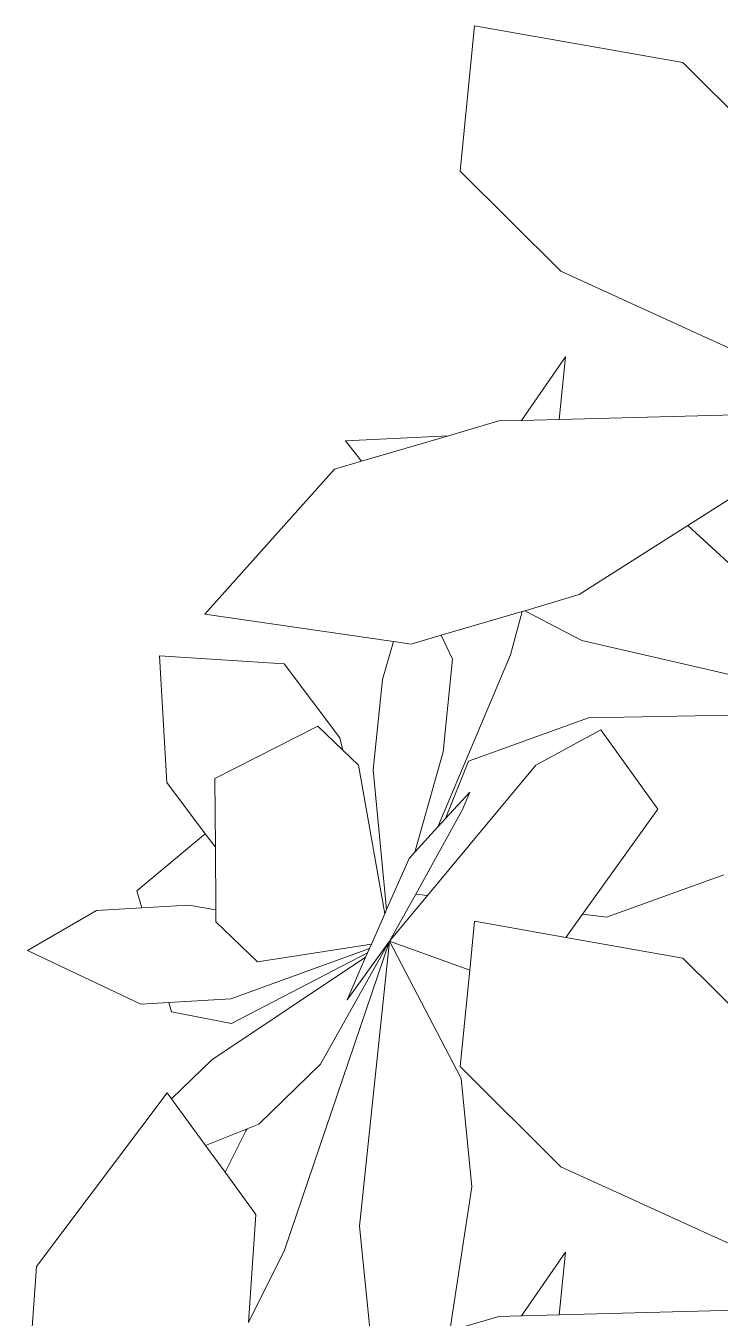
# Model space of a CAD drawing. Header units: metres. Extents: x -460 to 31334, y -1777 to 24987.
# Drawn here: x 380.1131 to 380.1571, y -820.9264 to -820.8446 of the extents above; entities that cross this region are included whole.
import ezdxf

# ---------------------------------------------------------------- set-up
doc = ezdxf.new("R2010")
doc.units = ezdxf.units.M
doc.header["$MEASUREMENT"] = 0
doc.layers.add('TREES PLANTS', color=82, linetype='Continuous', lineweight=5)

# ---------------------------------------------------------------- blocks, each defined once
blk = doc.blocks.new('TREES_09')
at = {"layer": 'TREES PLANTS', "color": 82, "true_color": 0x34d100}
for p, q in [((-1.63775, -0.41899), (-1.57138, -0.27352)), ((-1.56045, -0.4198), (-1.56427, -0.27498)), ((-1.17039, -0.41899), (-1.10402, -0.27352)), ((-1.09309, -0.4198), (-1.09691, -0.27498)), ((-1.50507, -0.35261), (-1.55297, -0.27731)), ((-1.50507, -0.35261), (-1.45868, -0.30217)), ((-1.69564, -0.30399), (-1.74664, -0.3553)), ((-1.22828, -0.30399), (-1.27928, -0.3553)), ((-1.44507, -0.40811), (-1.42298, -0.31255)), ((-1.4046, -0.4046), (-1.4065, -0.31077)), ((-1.32276, -0.33391), (-1.30071, -0.39512)), ((-1.74664, -0.3553), (-1.76585, -0.46407)), ((-1.46897, -0.40936), (-1.50507, -0.35261)), ((-1.27928, -0.3553), (-1.29008, -0.41644)), ((-1.3571, -0.36832), (-1.39844, -0.39806)), ((-1.30222, -0.40772), (-1.3571, -0.36832)), ((-1.30071, -0.39512), (-1.30222, -0.40772)), ((-1.38199, -0.46728), (-1.4046, -0.4046)), ((-1.39844, -0.39806), (-1.38006, -0.43198)), ((-1.4606, -0.43784), (-1.46897, -0.40936)), ((-1.44507, -0.40811), (-1.4606, -0.43784)), ((-1.29008, -0.41644), (-1.30222, -0.40772)), ((-1.59312, -0.41657), (-1.55994, -0.43947)), ((-1.56045, -0.4198), (-1.59312, -0.41657)), ((-1.29008, -0.41644), (-1.29849, -0.46407)), ((-1.12576, -0.41657), (-1.09258, -0.43947)), ((-1.09309, -0.4198), (-1.12576, -0.41657)), ((-1.68999, -0.47153), (-1.63775, -0.41899)), ((-1.55994, -0.43947), (-1.56045, -0.4198)), ((-1.22263, -0.47153), (-1.17039, -0.41899)), ((-1.09258, -0.43947), (-1.09309, -0.4198)), ((-1.46023, -0.43912), (-1.4606, -0.43784)), ((-1.38006, -0.43198), (-1.31195, -0.48861)), ((-1.55962, -0.45143), (-1.55994, -0.43947)), ((-1.43748, -0.44538), (-1.46023, -0.43912)), ((-1.44777, -0.48153), (-1.46023, -0.43912)), ((-1.09226, -0.45143), (-1.09258, -0.43947)), ((-1.55962, -0.45143), (-1.55193, -0.4776)), ((-1.43748, -0.44538), (-1.34773, -0.48328)), ((-1.09226, -0.45143), (-1.08476, -0.47694)), ((-1.76585, -0.46407), (-1.68999, -0.47153)), ((-1.29849, -0.46407), (-1.27297, -0.46658)), ((-1.35209, -0.47929), (-1.38199, -0.46728)), ((-1.3565, -0.47055), (-1.36596, -0.46658)), ((-1.36596, -0.46658), (-1.35209, -0.47929)), ((-1.3565, -0.47055), (-1.3127, -0.49482)), ((-1.27297, -0.46658), (-1.28806, -0.50847)), ((-1.21637, -0.47107), (-1.28806, -0.50847)), ((-1.27297, -0.46658), (-1.22263, -0.47153)), ((-1.15991, -0.46548), (-1.21637, -0.47107)), ((-1.08476, -0.47694), (-1.15991, -0.46548)), ((-1.54924, -0.53151), (-1.55193, -0.4776)), ((-1.55193, -0.4776), (-1.53857, -0.52307)), ((-1.44777, -0.48153), (-1.43523, -0.47552)), ((-1.43523, -0.47552), (-1.38697, -0.48048)), ((-1.44316, -0.49721), (-1.44777, -0.48153)), ((-1.38697, -0.48048), (-1.33461, -0.4953)), ((-1.35209, -0.47929), (-1.34773, -0.48328)), ((-1.34773, -0.48328), (-1.33461, -0.4953)), ((-1.31195, -0.48861), (-1.3127, -0.49482)), ((-1.31195, -0.48861), (-1.28806, -0.50847)), ((-1.44449, -0.50645), (-1.44316, -0.49721)), ((-1.33461, -0.4953), (-1.33135, -0.49828)), ((-1.33135, -0.49828), (-1.30458, -0.51004)), ((-1.3127, -0.49482), (-1.28806, -0.50847)), ((-1.45872, -0.60502), (-1.44449, -0.50645)), ((-1.42473, -0.51214), (-1.44449, -0.50645)), ((-1.37761, -0.51701), (-1.42473, -0.51214)), ((-1.37999, -0.52465), (-1.30242, -0.51099)), ((-1.37761, -0.51701), (-1.30458, -0.51004)), ((-1.30458, -0.51004), (-1.30242, -0.51099)), ((-1.30242, -0.51099), (-1.28659, -0.51795)), ((-1.28805, -0.50849), (-1.28806, -0.50847)), ((-1.13935, -0.52409), (-1.28805, -0.50849)), ((-1.12692, -0.56325), (-1.28805, -0.50849)), ((-1.25748, -0.53052), (-1.28805, -0.50849)), ((-1.22401, -0.5445), (-1.28805, -0.50849)), ((-1.27732, -0.57739), (-1.28659, -0.51795)), ((-1.28659, -0.51795), (-1.28426, -0.51897)), ((-1.25806, -0.59134), (-1.28426, -0.51897)), ((-1.28426, -0.51897), (-1.28211, -0.51992)), ((-1.13935, -0.52409), (-1.08425, -0.51864)), ((-1.53857, -0.52307), (-1.54924, -0.53151)), ((-1.53857, -0.52307), (-1.53442, -0.5372)), ((-1.37999, -0.52465), (-1.38781, -0.53284)), ((-1.24512, -0.59095), (-1.28211, -0.51992)), ((-1.28211, -0.51992), (-1.27976, -0.52095)), ((-1.22626, -0.60133), (-1.27976, -0.52095)), ((-1.27976, -0.52095), (-1.26719, -0.52647)), ((-1.26719, -0.52647), (-1.25748, -0.53052)), ((-1.53442, -0.5372), (-1.45872, -0.60502)), ((-1.43287, -0.56357), (-1.39419, -0.5344)), ((-1.38781, -0.53284), (-1.40029, -0.54592)), ((-1.39419, -0.5344), (-1.38781, -0.53284)), ((-1.40029, -0.54592), (-1.373, -0.59968)), ((-1.22401, -0.5445), (-1.19255, -0.57672)), ((-1.43707, -0.62861), (-1.43287, -0.56357)), ((-1.08905, -0.58216), (-1.12692, -0.56325)), ((-1.29813, -0.59919), (-1.27732, -0.57739)), ((-1.19255, -0.57672), (-1.19017, -0.58276)), ((-1.14539, -0.57829), (-1.16748, -0.59437)), ((-1.08905, -0.58216), (-1.14539, -0.57829)), ((-1.1891, -0.58357), (-1.19017, -0.58276)), ((-1.19017, -0.58276), (-1.18156, -0.60462)), ((-1.1891, -0.58357), (-1.16748, -0.59437)), ((-1.25806, -0.59134), (-1.25614, -0.62367)), ((-1.24512, -0.59095), (-1.25131, -0.62228)), ((-1.373, -0.59968), (-1.33715, -0.59944)), ((-1.33715, -0.59944), (-1.34422, -0.60477)), ((-1.33715, -0.59944), (-1.30441, -0.59923)), ((-1.30696, -0.61339), (-1.30441, -0.59923)), ((-1.30441, -0.59923), (-1.29813, -0.59919)), ((-1.16748, -0.59437), (-1.18156, -0.60462)), ((-1.34422, -0.60477), (-1.37086, -0.62484)), ((-1.31444, -0.64044), (-1.34422, -0.60477)), ((-1.20582, -0.62228), (-1.22626, -0.60133)), ((-1.18156, -0.60462), (-1.20582, -0.62228)), ((-1.30551, -0.63787), (-1.30696, -0.61339)), ((-1.37086, -0.62484), (-1.43707, -0.62861)), ((-1.25131, -0.62228), (-1.25614, -0.62367)), ((-1.25614, -0.62367), (-1.25528, -0.63828)), ((-1.20582, -0.62228), (-1.20897, -0.62458)), ((-1.20897, -0.62458), (-1.11837, -0.6929)), ((-1.30551, -0.63787), (-1.31444, -0.64044)), ((-1.30412, -0.66148), (-1.30551, -0.63787)), ((-1.25528, -0.63828), (-1.28319, -0.69762)), ((-1.28319, -0.69762), (-1.30412, -0.66148)), ((-1.11837, -0.6929), (-1.03812, -0.69843))]:
    blk.add_line(p, q, dxfattribs=at)

msp = doc.modelspace()

# ---------------------------------------------------------------- block references
at = {"lineweight": 9, "xscale": 0.1211939726717993, "yscale": 0.1211939726717993, "zscale": 0.1211939726717993, "rotation": 270}
msp.add_blockref('TREES_09', (380.197788, -821.058624), dxfattribs=at)

doc.saveas('drawing.dxf')
